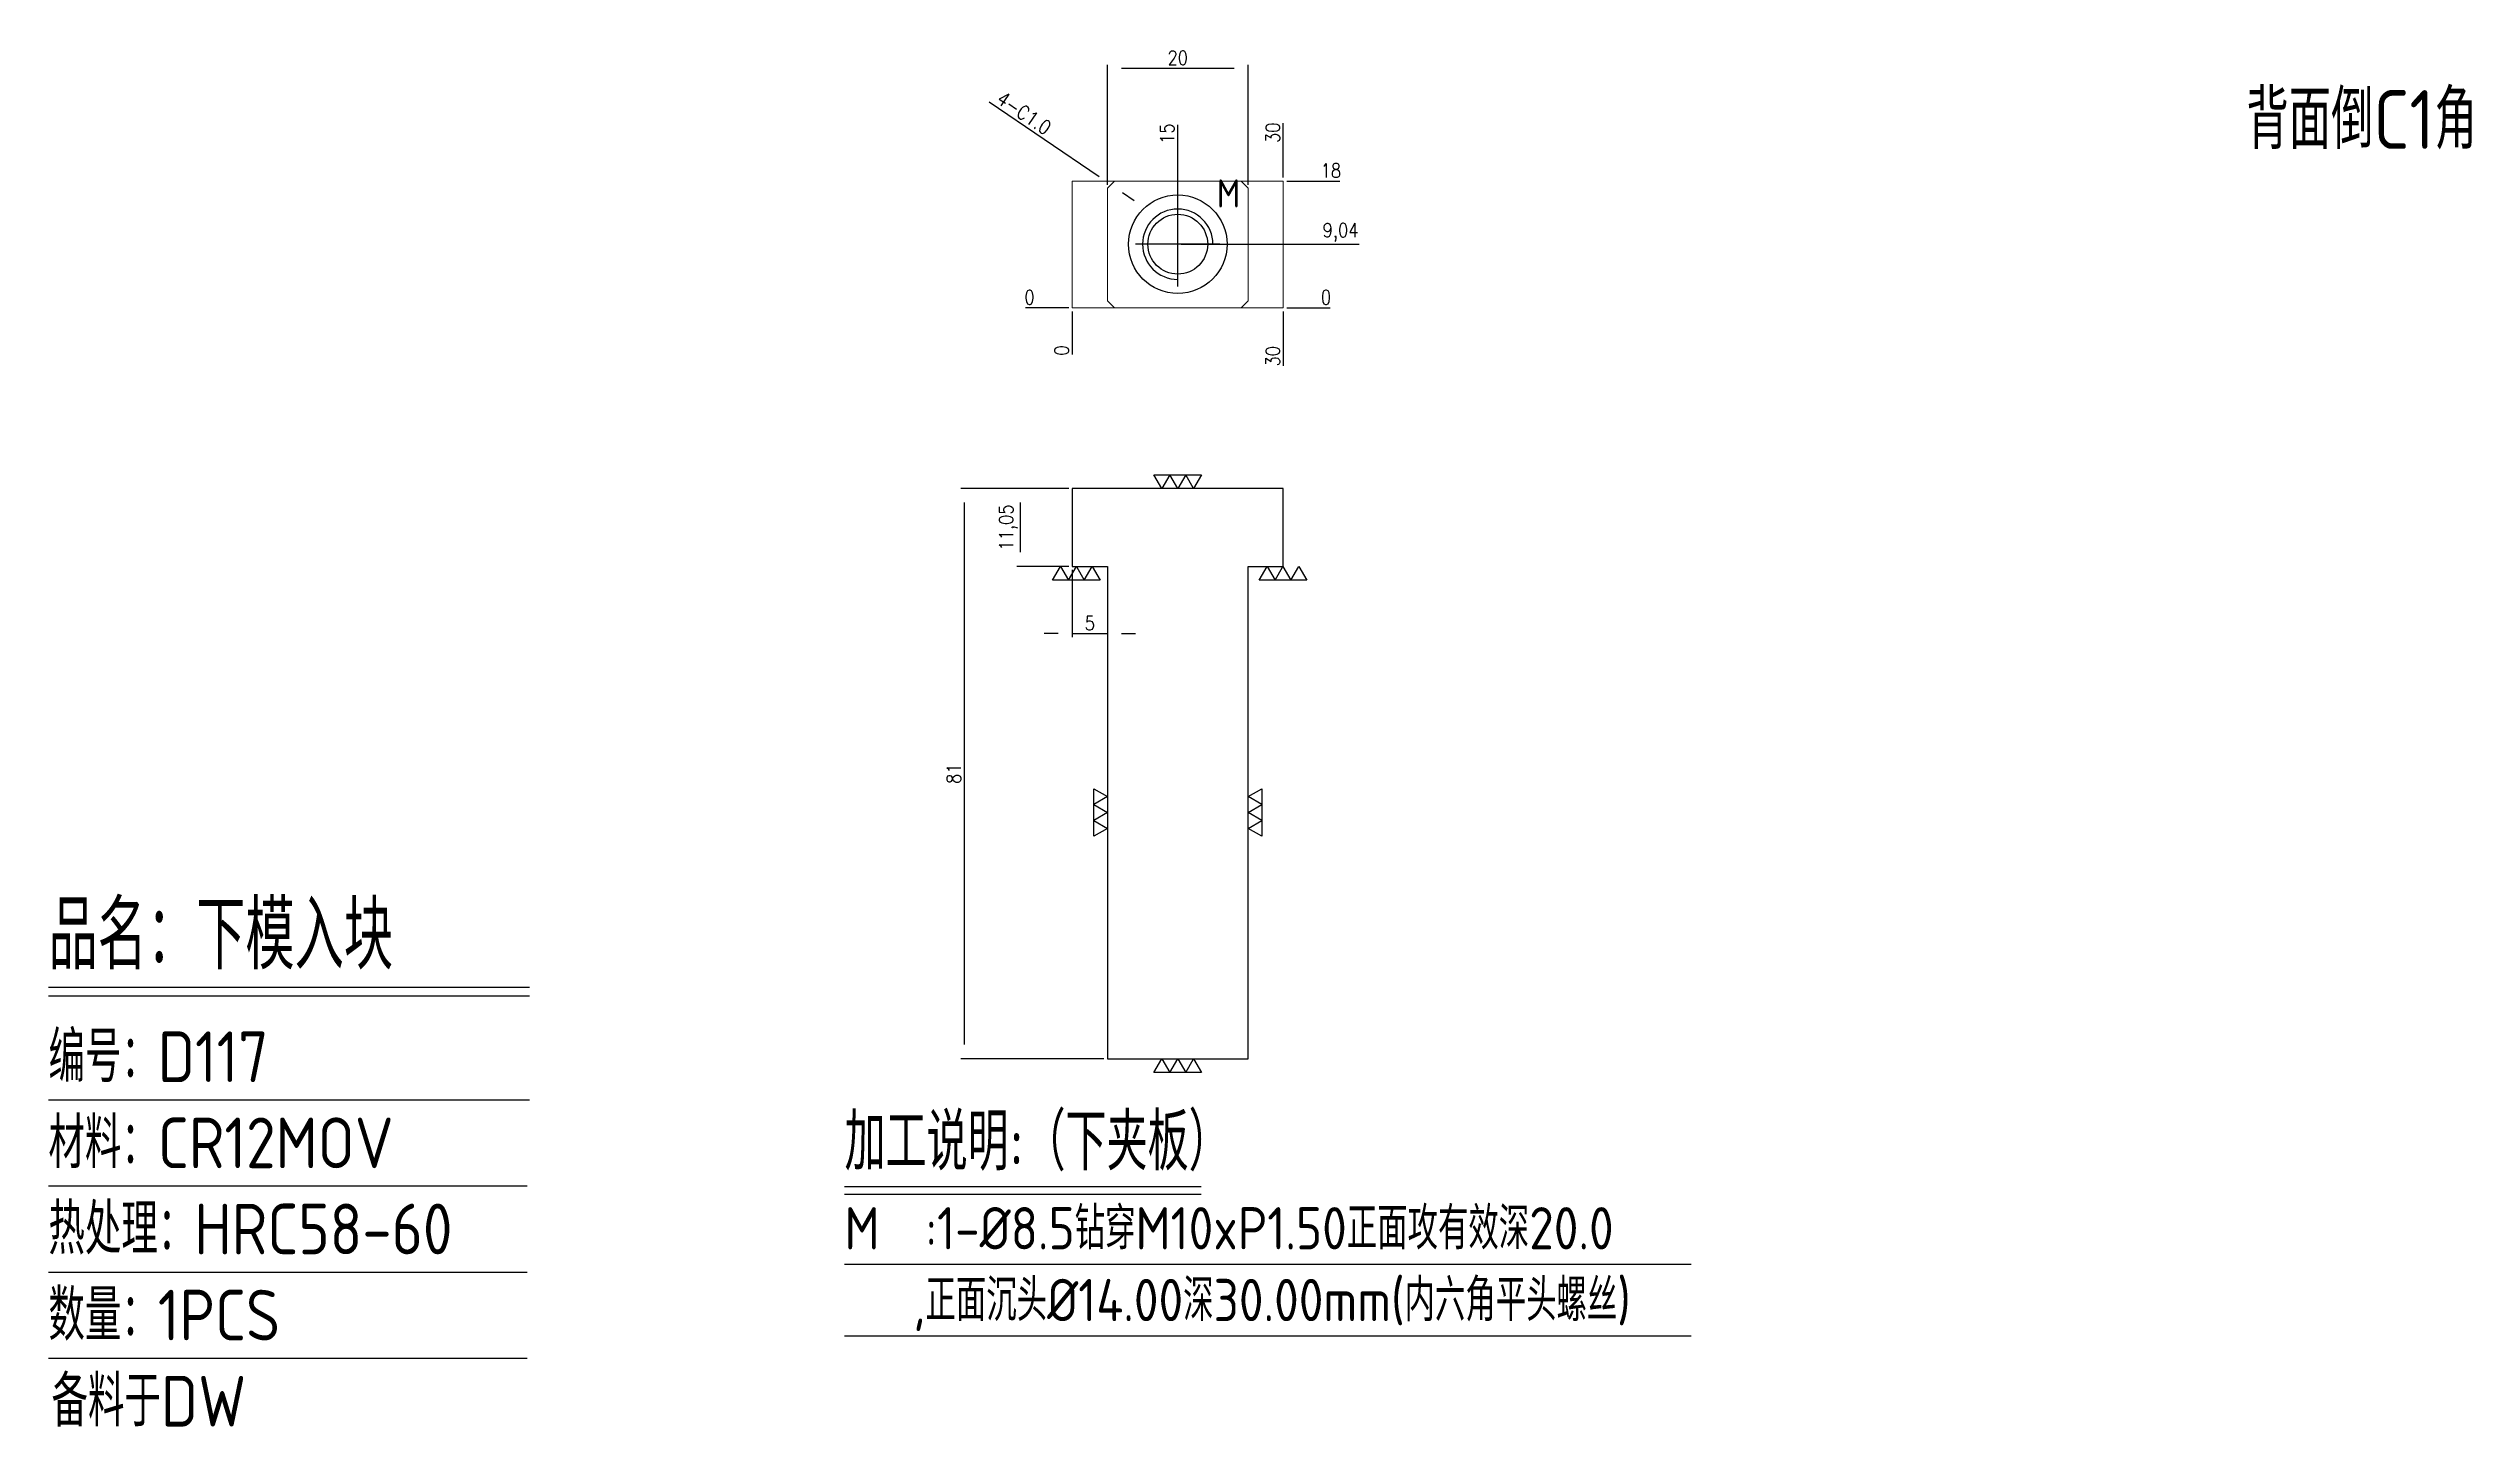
# Model space of a CAD drawing. Header units: millimetres. Extents: x 109955 to 110299, y -5209 to -5013.
import ezdxf
from ezdxf.enums import TextEntityAlignment as Align

# ---------------------------------------------------------------- set-up
doc = ezdxf.new("R2010")
doc.units = ezdxf.units.MM
doc.linetypes.add('CENTER', pattern=[0])
doc.linetypes.add('HIDDEN', pattern=[0])
for name, color, linetype in [('DIM', 4, 'Continuous'), ('PH2_P', 2, 'Continuous'), ('TEXT', 4, 'Continuous')]:
    doc.layers.add(name, color=color, linetype=linetype)
doc.styles.add('gbenor', font='gbenor.shx', dxfattribs={"bigfont": 'gbcbig.shx'})
doc.styles.get("Standard").update_dxf_attribs({"font": 'txt.shx', "width": 0.85, "bigfont": 'ctxt.shx'})
doc.dimstyles.new('T-2-WX', dxfattribs={"dimtxt": 2, "dimasz": 2, "dimexe": 0.5, "dimexo": 0.5, "dimgap": 0.5, "dimtad": 1, "dimtxsty": 'Standard', "dimblk": 'OPEN30', "dimcen": 0, "dimazin": 3, "dimtfac": 1, "dimtmove": 0, "dimatfit": 3, "dimldrblk": 'OPEN30', "dimlwd": -1, "dimlwe": -1})

# ---------------------------------------------------------------- blocks, each defined once
blk = doc.blocks.new('*D7579')
at = {"layer": 'Defpoints', "color": 0}
for p in [(110100.4422594202, -5049.861576896649), (110130.4422594202, -5049.861576896649), (110135.4422594202, -5049.861576896649)]:
    blk.add_point(p, dxfattribs=at)
at = {"layer": 'DIM', "color": 0, "linetype": 'Continuous'}
blk.add_line((110130.9422594202, -5049.861576896649), (110137.0755927535, -5049.861576896649), dxfattribs=at)
at = {"layer": 'DIM', "color": 0, "insert": (110136.5089260869, -5048.361576896649), "char_height": 2, "attachment_point": 5}
blk.add_mtext('0', dxfattribs=at)
blk = doc.blocks.new('_Open30')
blk = doc.blocks.new('*D7580')
at = {"layer": 'Defpoints', "color": 0}
for p in [(110115.4422594202, -5040.820762361306), (110135.4422594202, -5040.820576896649), (110100.4422594202, -5049.861576896649)]:
    blk.add_point(p, dxfattribs=at)
at = {"layer": 'DIM', "color": 0, "linetype": 'Continuous'}
for p, q in [((110115.9422594202, -5040.820762361306), (110127.4422594202, -5040.820762361306)), ((110127.4422594202, -5040.820762361306), (110131.4422594202, -5040.820576896649)), ((110131.4422594202, -5040.820576896649), (110141.2041641821, -5040.820576896649))]:
    blk.add_line(p, q, dxfattribs=at)
at = {"layer": 'DIM', "color": 0, "insert": (110138.5732118012, -5039.130100706173), "char_height": 2, "attachment_point": 5}
blk.add_mtext('9,04', dxfattribs=at)
blk = doc.blocks.new('*D7581')
at = {"layer": 'Defpoints', "color": 0}
for p in [(110130.4422594202, -5031.861576896649), (110135.4422594202, -5031.861576896649), (110100.4422594202, -5049.861576896649)]:
    blk.add_point(p, dxfattribs=at)
at = {"layer": 'DIM', "color": 0, "linetype": 'Continuous'}
blk.add_line((110130.9422594202, -5031.861576896649), (110138.4517832297, -5031.861576896649), dxfattribs=at)
at = {"layer": 'DIM', "color": 0, "insert": (110137.197021325, -5030.361576896649), "char_height": 2, "attachment_point": 5}
blk.add_mtext('18', dxfattribs=at)
blk = doc.blocks.new('*D7582')
at = {"layer": 'Defpoints', "color": 0}
for p in [(110095.4422594202, -5049.861576896649), (110100.4422594202, -5049.861576896649), (110100.4422594202, -5049.861576896649)]:
    blk.add_point(p, dxfattribs=at)
at = {"layer": 'DIM', "color": 0, "linetype": 'Continuous'}
blk.add_line((110099.9422594202, -5049.861576896649), (110093.8089260869, -5049.861576896649), dxfattribs=at)
at = {"layer": 'DIM', "color": 0, "insert": (110094.3755927535, -5048.361576896649), "char_height": 2, "attachment_point": 5}
blk.add_mtext('0', dxfattribs=at)
blk = doc.blocks.new('*D7583')
at = {"layer": 'Defpoints', "color": 0}
for p in [(110100.4422594202, -5049.861576896649), (110130.4422594202, -5049.861576896649), (110130.4422594202, -5054.861576896649)]:
    blk.add_point(p, dxfattribs=at)
at = {"layer": 'DIM', "color": 0, "linetype": 'Continuous'}
blk.add_line((110130.4422594202, -5050.361576896641), (110130.4422594202, -5058.113957849026), dxfattribs=at)
at = {"layer": 'DIM', "color": 0, "insert": (110128.9422594202, -5056.73776737285), "char_height": 2, "attachment_point": 5, "rotation": 90}
blk.add_mtext('30', dxfattribs=at)
blk = doc.blocks.new('*D7584')
at = {"layer": 'Defpoints', "color": 0}
for p in [(110100.4422594202, -5049.861576896649), (110100.4422594202, -5049.861576896649), (110100.4422594202, -5054.861576896649)]:
    blk.add_point(p, dxfattribs=at)
at = {"layer": 'DIM', "color": 0, "linetype": 'Continuous'}
blk.add_line((110100.4422594202, -5050.361576896641), (110100.4422594202, -5056.494910229972), dxfattribs=at)
at = {"layer": 'DIM', "color": 0, "insert": (110098.9422594202, -5055.928243563323), "char_height": 2, "attachment_point": 5, "rotation": 90}
blk.add_mtext('0', dxfattribs=at)
blk = doc.blocks.new('*D7585')
at = {"layer": 'Defpoints', "color": 0}
for p in [(110130.4422594202, -5026.861576896649), (110130.4422594202, -5031.861576896649), (110100.4422594202, -5049.861576896649)]:
    blk.add_point(p, dxfattribs=at)
at = {"layer": 'DIM', "color": 0, "linetype": 'Continuous'}
blk.add_line((110130.4422594202, -5031.361576896641), (110130.4422594202, -5023.609195944256), dxfattribs=at)
at = {"layer": 'DIM', "color": 0, "insert": (110128.9422594202, -5024.985386420465), "char_height": 2, "attachment_point": 5, "rotation": 90}
blk.add_mtext('30', dxfattribs=at)
blk = doc.blocks.new('*D7586')
at = {"layer": 'Defpoints', "color": 0}
for p in [(110115.4422594202, -5026.861576896649), (110115.4422594202, -5040.820762361306), (110100.4422594202, -5049.861576896649)]:
    blk.add_point(p, dxfattribs=at)
at = {"layer": 'DIM', "color": 0, "linetype": 'Continuous'}
blk.add_line((110115.4422594202, -5040.320762361298), (110115.4422594202, -5023.852053087103), dxfattribs=at)
at = {"layer": 'DIM', "color": 0, "insert": (110113.9422594202, -5025.106814991888), "char_height": 2, "attachment_point": 5, "rotation": 90}
blk.add_mtext('15', dxfattribs=at)
blk = doc.blocks.new('*D7587')
at = {"layer": 'Defpoints', "color": 0}
for p in [(110100.4422594202, -5075.533577564021), (110085.1048714369, -5156.533577564021), (110105.4422594202, -5156.533577564021)]:
    blk.add_point(p, dxfattribs=at)
at = {"layer": 'DIM', "color": 0, "linetype": 'Continuous'}
for p, q in [((110099.9422594202, -5075.533577564021), (110084.6048714369, -5075.533577564021)), ((110085.1048714369, -5077.533577564021), (110085.1048714369, -5154.533577564021)), ((110104.9422594202, -5156.533577564021), (110084.6048714369, -5156.533577564021))]:
    blk.add_line(p, q, dxfattribs=at)
at = {"layer": 'DIM', "color": 0, "insert": (110083.6048714369, -5116.033577564021), "char_height": 2, "attachment_point": 5, "rotation": 90}
blk.add_mtext('81', dxfattribs=at)
blk = doc.blocks.new('*D7588')
at = {"layer": 'Defpoints', "color": 0}
for p in [(110100.4422594202, -5075.533577564021), (110093.0532231184, -5086.583577564021), (110100.4422594202, -5086.583577564021)]:
    blk.add_point(p, dxfattribs=at)
at = {"layer": 'DIM', "color": 0, "linetype": 'Continuous'}
for p, q in [((110099.9422594202, -5075.533577564021), (110092.5532231184, -5075.533577564021)), ((110093.0532231184, -5077.533577564021), (110093.0532231184, -5084.583577564021)), ((110099.9422594202, -5086.583577564021), (110092.5532231184, -5086.583577564021))]:
    blk.add_line(p, q, dxfattribs=at)
at = {"layer": 'DIM', "color": 0, "insert": (110091.3627469279, -5081.058577564021), "char_height": 2, "attachment_point": 5, "rotation": 90}
blk.add_mtext('11,05', dxfattribs=at)
blk = doc.blocks.new('*D7589')
at = {"layer": 'Defpoints', "color": 0}
for p in [(110100.4422594202, -5086.583577564021), (110105.4422594202, -5086.583577564021), (110105.4422594202, -5096.140455057649)]:
    blk.add_point(p, dxfattribs=at)
at = {"layer": 'DIM', "color": 0, "linetype": 'Continuous'}
for p, q in [((110100.4422594202, -5087.083577564021), (110100.4422594202, -5096.640455057649)), ((110105.4422594202, -5087.083577564021), (110105.4422594202, -5096.640455057649)), ((110098.4422594202, -5096.140455057649), (110096.4422594202, -5096.140455057649)), ((110100.4422594202, -5096.140455057649), (110105.4422594202, -5096.140455057649)), ((110107.4422594202, -5096.140455057649), (110109.4422594202, -5096.140455057649))]:
    blk.add_line(p, q, dxfattribs=at)
at = {"layer": 'DIM', "color": 0, "insert": (110102.9422594202, -5094.640455057649), "char_height": 2, "attachment_point": 5}
blk.add_mtext('5', dxfattribs=at)
blk = doc.blocks.new('*D7590')
at = {"layer": 'Defpoints', "color": 0}
for p in [(110105.9414319513, -5032.361015385053), (110105.943086889, -5032.362138408287)]:
    blk.add_point(p, dxfattribs=at)
at = {"layer": 'DIM', "color": 0}
for p, q in [((110104.2864942451, -5031.237992149094), (110088.6391704998, -5020.619883636368)), ((110105.943086889, -5032.362138408287), (110105.9414319513, -5032.361015385053)), ((110107.5980245952, -5033.485161644247), (110109.2529623015, -5034.608184880206))]:
    blk.add_line(p, q, dxfattribs=at)
at = {"layer": 'DIM', "color": 0, "insert": (110093.6128717005, -5022.182227649328), "char_height": 2, "attachment_point": 5, "rotation": 325.83959921139984}
blk.add_mtext('4-C1.0', dxfattribs=at)
blk = doc.blocks.new('*D7591')
at = {"layer": 'Defpoints', "color": 0}
for p in [(110125.4422594202, -5015.820983151008), (110105.4422594202, -5032.861576896649), (110125.4422594202, -5032.861576896649)]:
    blk.add_point(p, dxfattribs=at)
at = {"layer": 'DIM', "color": 0}
for p, q in [((110105.4422594202, -5032.361576896649), (110105.4422594202, -5015.320983151008)), ((110107.4422594202, -5015.820983151008), (110123.4422594202, -5015.820983151008)), ((110125.4422594202, -5032.361576896649), (110125.4422594202, -5015.320983151008))]:
    blk.add_line(p, q, dxfattribs=at)
at = {"layer": 'DIM', "color": 0, "insert": (110115.4422594202, -5014.320983151008), "char_height": 2, "attachment_point": 5}
blk.add_mtext('20', dxfattribs=at)

msp = doc.modelspace()

# ---------------------------------------------------------------- linework, layer by layer
at = {"layer": 'DIM', "color": 4, "linetype": 'Continuous', "lineweight": 25}
for p, q in [((109954.9664140675, -5146.361139551778), (110023.3051623376, -5146.361139551778)), ((109954.9664140675, -5147.620613499268), (110023.3051623376, -5147.620613499268)), ((109954.9664140675, -5162.374451169675), (110023.3051623376, -5162.374451169675)), ((109954.9664140675, -5174.609340945192), (110023.0083708754, -5174.609340945192)), ((109954.9664140675, -5186.844230720667), (110023.0083708754, -5186.844230720667)), ((109954.9664140675, -5199.079120496186), (110023.0083708754, -5199.079120496186))]:
    msp.add_line(p, q, dxfattribs=at)
at = {"layer": 'PH2_P', "linetype": 'Continuous', "lineweight": 15}
msp.add_lwpolyline([(110100.4422594202, -5031.861576896649), (110100.4422594202, -5049.861576896649), (110130.4422594202, -5049.861576896649), (110130.4422594202, -5031.861576896649)], close=True, dxfattribs=at)
at = {"layer": 'PH2_P', "linetype": 'HIDDEN', "lineweight": 15, "ltscale": 3}
msp.add_lwpolyline([(110105.4422594202, -5032.861576896649), (110105.4422594202, -5048.861576896649), (110106.4422594202, -5049.861576896649), (110124.4422594202, -5049.861576896649), (110125.4422594202, -5048.861576896649), (110125.4422594202, -5032.861576896649), (110124.4422594202, -5031.861576896649), (110106.4422594202, -5031.861576896649)], close=True, dxfattribs=at)
at = {"layer": 'PH2_P'}
msp.add_lwpolyline([(110120.4422594202, -5040.820762361306, 2.414213562373095), (110115.4422594202, -5045.820762361306)], format="xyb", dxfattribs=at)
at = {"layer": 'PH2_P', "linetype": 'CENTER'}
for points in [[(110115.4422594202, -5046.820762361306), (110115.4422594202, -5034.820762361306)], [(110121.4422594202, -5040.820762361306), (110109.4422594202, -5040.820762361306)]]:
    msp.add_lwpolyline(points, dxfattribs=at)
at = {"layer": 'PH2_P', "linetype": 'Continuous'}
msp.add_lwpolyline([(110105.4422594202, -5156.533577564021), (110125.4422594202, -5156.533577564021), (110125.4422594202, -5086.583577564021), (110130.4422594202, -5086.583577564021), (110130.4422594202, -5075.533577564021), (110100.4422594202, -5075.533577564021), (110100.4422594202, -5086.583577564021), (110105.4422594202, -5086.583577564021)], close=True, dxfattribs=at)
msp.add_circle((110115.4422594202, -5040.820762361306), 7, dxfattribs=at)
at = {"layer": 'PH2_P'}
msp.add_circle((110115.4422594202, -5040.820762361306), 4.25, dxfattribs=at)
at = {"layer": 'TEXT', "color": 3, "linetype": 'Continuous'}
for p, q in [((110068.0887072569, -5174.713797736976), (110118.7770178173, -5174.713797736976)), ((110068.0887072569, -5175.763797736976), (110118.7770178173, -5175.763797736976)), ((110068.0887072569, -5185.723797736976), (110188.3754719628, -5185.723797736976)), ((110068.0887072569, -5195.923797736977), (110188.3754719628, -5195.923797736977))]:
    msp.add_line(p, q, dxfattribs=at)
at = {"layer": 'TEXT', "linetype": 'Continuous'}
for points in [[(110118.8197584949, -5073.583577564021), (110117.69392547, -5075.533577564021), (110116.5680924451, -5073.583577564021), (110115.4422594202, -5075.533577564021), (110114.3164263953, -5073.583577564021), (110113.1905933704, -5075.533577564021), (110112.0647603454, -5073.583577564021), (110118.8197584949, -5073.583577564021)], [(110097.6532225392, -5088.533577564021), (110098.7790555641, -5086.583577564021), (110099.904888589, -5088.533577564021), (110101.0307216139, -5086.583577564021), (110102.1565546388, -5088.533577564021), (110103.2823876638, -5086.583577564021), (110104.4082206887, -5088.533577564021), (110097.6532225392, -5088.533577564021)], [(110127.0152347218, -5088.533577564021), (110128.1410677467, -5086.583577564021), (110129.2669007716, -5088.533577564021), (110130.3927337965, -5086.583577564021), (110131.5185668214, -5088.533577564021), (110132.6443998464, -5086.583577564021), (110133.7702328713, -5088.533577564021), (110127.0152347218, -5088.533577564021)], [(110103.4922594202, -5118.181078489261), (110105.4422594202, -5119.306911514181), (110103.4922594202, -5120.432744539101), (110105.4422594202, -5121.55857756402), (110103.4922594202, -5122.68441058894), (110105.4422594202, -5123.81024361386), (110103.4922594202, -5124.93607663878), (110103.4922594202, -5118.181078489261)], [(110127.3922594202, -5124.936076638779), (110125.4422594202, -5123.81024361386), (110127.3922594202, -5122.684410588939), (110125.4422594202, -5121.55857756402), (110127.3922594202, -5120.4327445391), (110125.4422594202, -5119.306911514181), (110127.3922594202, -5118.18107848926), (110127.3922594202, -5124.936076638779)], [(110112.0647603454, -5158.48357756402), (110113.1905933704, -5156.533577564021), (110114.3164263953, -5158.48357756402), (110115.4422594202, -5156.533577564021), (110116.5680924451, -5158.48357756402), (110117.69392547, -5156.533577564021), (110118.819758495, -5158.48357756402), (110112.0647603454, -5158.48357756402)]]:
    msp.add_lwpolyline(points, close=True, dxfattribs=at)

# ---------------------------------------------------------------- texts
at = {"layer": 'DIM', "color": 3, "linetype": 'Continuous', "lineweight": 25, "style": 'gbenor'}
for s, height, p in [('品名：下模入块', 9.715941880540171, (109954.9664140675, -5143.84219165681)), ('编号：D117', 7.196993985585311, (109954.9664140675, -5159.855503274744)), ('材料：CR12MOV', 7.196993985585311, (109954.9664140675, -5172.090393050216)), ('热处理：HRC58-60', 7.196993985585311, (109954.9664140675, -5184.325282825738)), ('数量：1PCS', 7.196993985585311, (109954.9664140675, -5196.560172601257)), ('备料于DW', 7.196993985585311, (109955.4042744434, -5208.795062376682))]:
    msp.add_text(s, height=height, dxfattribs=at).set_placement(p)
at = {"layer": 'TEXT', "color": 4, "lineweight": 18, "style": 'gbenor'}
msp.add_text('背面倒C1角', height=8.356192792695166, dxfattribs=at).set_placement((110267.2999367261, -5027.281239440892))
at = {"layer": 'TEXT', "color": 4, "linetype": 'Continuous', "style": 'gbenor'}
msp.add_text('M', height=4, dxfattribs=at).set_placement((110122.6547485883, -5033.608273193204), align=Align.MIDDLE_CENTER)
for s, height, p in [('加工说明:（下夹板）', 8.1, (110068.0887072569, -5172.403797736976)), ('M  :1-%%C8.5钻穿M10xP1.50正面攻有效深20.0', 6, (110068.0887072569, -5183.623797736976)), ('   ,正面沉头%%c14.00深30.00mm(内六角平头螺丝)', 6, (110068.0887072569, -5193.823797736976))]:
    msp.add_text(s, height=height, dxfattribs=at).set_placement(p)

# ---------------------------------------------------------------- dimensions: what is measured, and where the dimension line sits
at = {"layer": 'DIM', "color": 4}
dim = msp.add_linear_dim(base=(110125.4422594202, -5015.820983151008), p1=(110105.4422594202, -5032.861576896649), p2=(110125.4422594202, -5032.861576896649), dimstyle='T-2-WX', dxfattribs=at)
dim.commit()
dim.dimension.update_dxf_attribs({"geometry": '*D7591', "text_midpoint": (110115.4422594202, -5014.320983151008)})
dim = msp.add_diameter_dim_2p(p1=(110105.943086889, -5032.362138408287), p2=(110105.9414319513, -5032.361015385053), text='4-C1.0', dimstyle='T-2-WX', dxfattribs=at)
dim.commit()
dim.dimension.update_dxf_attribs({"geometry": '*D7590', "text_midpoint": (110092.7706042736, -5023.423430928999), "dimtype": 163})
at = {"layer": 'DIM', "linetype": 'Continuous'}
for feature_location, offset, dtype, picture, middle in [((110130.4422594202, -5031.861576896649), (0, 5), 1, '*D7585', (110128.9422594202, -5024.985386420465)), ((110115.4422594202, -5040.820762361306), (0, 13.959185464656912), 1, '*D7586', (110113.9422594202, -5025.106814991888)), ((110130.4422594202, -5031.861576896649), (5, 0), 0, '*D7581', (110137.197021325, -5030.361576896649)), ((110115.4422594202, -5040.820762361306), (20, 0.0001854646570791374), 0, '*D7580', (110138.5732118012, -5039.130100706173)), ((110100.4422594202, -5049.861576896649), (-5, 0), 0, '*D7582', (110094.3755927535, -5048.361576896649)), ((110130.4422594202, -5049.861576896649), (5, 0), 0, '*D7579', (110136.5089260869, -5048.361576896649)), ((110100.4422594202, -5049.861576896649), (0, -5), 1, '*D7584', (110098.9422594202, -5055.928243563323)), ((110130.4422594202, -5049.861576896649), (0, -5), 1, '*D7583', (110128.9422594202, -5056.73776737285))]:
    dim = msp.add_ordinate_dim(feature_location=feature_location, offset=offset, dtype=dtype, origin=(110100.4422594202, -5049.861576896649), dimstyle='T-2-WX', dxfattribs=at)
    dim.commit()
    dim.dimension.update_dxf_attribs({"geometry": picture, "text_midpoint": middle})
for base, p2, picture, middle in [((110085.1048714369, -5156.533577564021), (110105.4422594202, -5156.533577564021), '*D7587', (110083.6048714369, -5116.033577564021)), ((110093.0532231184, -5086.583577564021), (110100.4422594202, -5086.583577564021), '*D7588', (110091.3627469279, -5081.058577564021))]:
    dim = msp.add_linear_dim(base=base, p1=(110100.4422594202, -5075.533577564021), p2=p2, angle=90, dimstyle='T-2-WX', dxfattribs=at)
    dim.commit()
    dim.dimension.update_dxf_attribs({"geometry": picture, "text_midpoint": middle})
dim = msp.add_linear_dim(base=(110105.4422594202, -5096.140455057649), p1=(110100.4422594202, -5086.583577564021), p2=(110105.4422594202, -5086.583577564021), dimstyle='T-2-WX', dxfattribs=at)
dim.commit()
dim.dimension.update_dxf_attribs({"geometry": '*D7589', "text_midpoint": (110102.9422594202, -5094.640455057649)})

doc.saveas('drawing.dxf')
